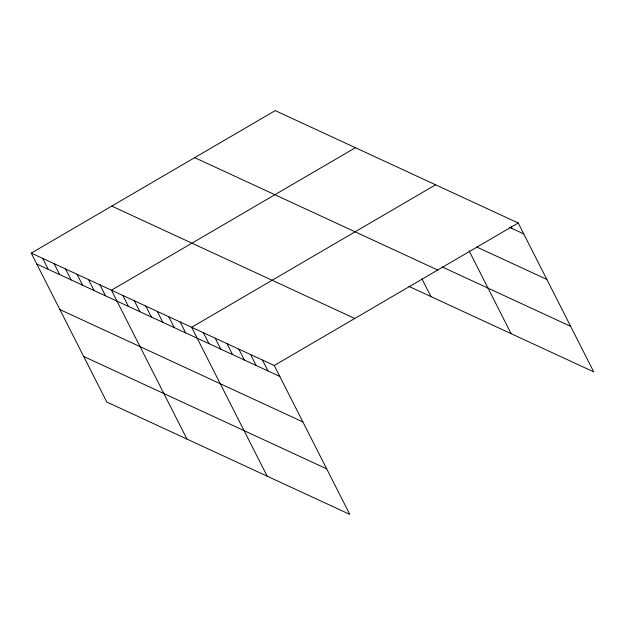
<?xml version="1.0" encoding="UTF-8"?>
<svg xmlns="http://www.w3.org/2000/svg" width="625" height="625" viewBox="0 0 625 625"><rect width="100%" height="100%" fill="white"/><g stroke="black" fill="none" stroke-linecap="round" stroke-linejoin="round"><path stroke-width="0.94" d="M31.25 253.117L274.25 365.5L349.781 514.383L106.781 402L31.25 253.117L275.219 110.617L518.219 223L593.75 371.883L408.906 286.398M355.406 147.703L111.437 290.203L186.969 439.086M435.602 184.789L191.633 327.289L267.164 476.172M274.25 365.5L518.219 223M509.422 227.273L523.75 233.906M476.875 247.078L546.852 279.438M442.203 266.945L570.648 326.352M194.711 157.641L437.711 270.023M111.758 206.094L354.758 318.477M36.781 264.023L279.781 376.406M59.883 309.555L302.883 421.938M83.68 356.469L326.68 468.852M511.094 226.766L511.945 228.445M469.078 250.781L511.133 333.672M421.953 278.875L430.938 296.586M262.445 360.047L267.984 370.953M250.648 354.586L256.18 365.492M238.844 349.125L244.375 360.031M227.039 343.672L232.57 354.57M215.234 338.211L220.766 349.117M203.437 332.75L208.969 343.656M180.172 321.992L185.711 332.898M168.719 316.695L174.25 327.602M157.266 311.398L162.797 322.305M145.805 306.102L151.344 317.008M134.352 300.805L139.883 311.711M122.898 295.508L128.43 306.406M99.984 284.906L105.516 295.812M88.531 279.609L94.062 290.516M77.07 274.312L82.609 285.219M65.617 269.016L71.148 279.922M54.164 263.719L59.695 274.625M42.703 258.414L48.242 269.32"/></g></svg>
